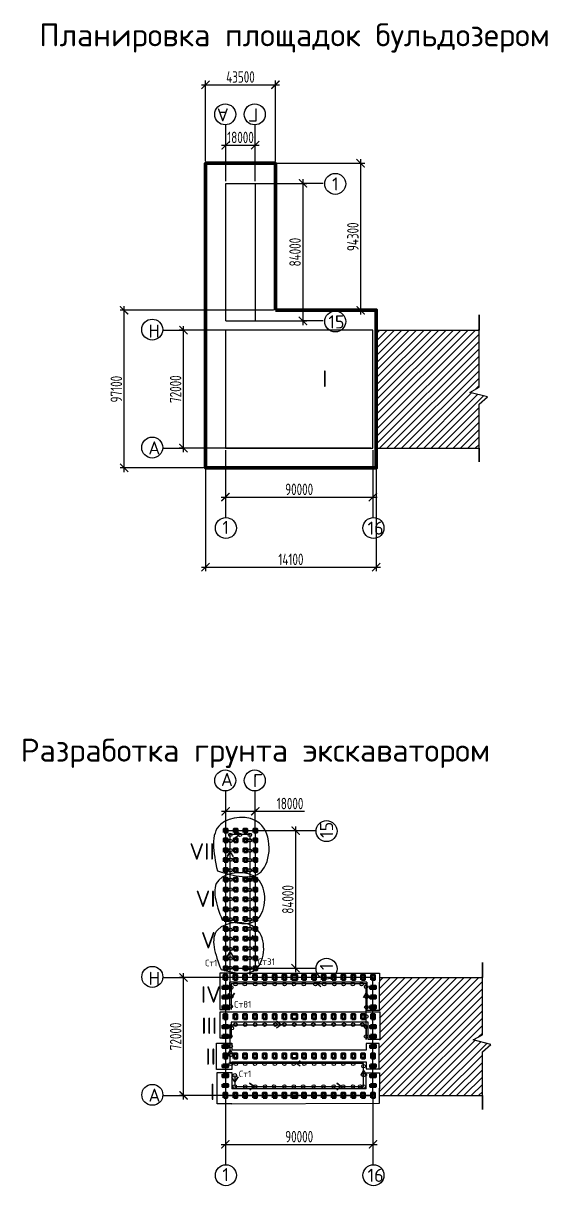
# Paper-space layout 'захватки' of a CAD drawing. Header units: millimetres. Extents: x 42 to 1165, y 6 to 801.
# Drawn here: x 281.7 to 441.6, y 329 to 683.9 of the extents above; entities that cross this region are included whole.
import ezdxf

# ---------------------------------------------------------------- set-up
doc = ezdxf.new("R2010")
doc.units = ezdxf.units.MM
doc.header["$LTSCALE"] = 0.5
doc.layers.add('размеры', color=7, linetype='Continuous')
doc.layers.add('тонкие', color=7, linetype='Continuous')
doc.layers.add('ТОЛСТЫЕ', color=1, linetype='Continuous', lineweight=50)
doc.layers.add('ТОНКИЕе', color=7, linetype='Continuous', lineweight=25)
doc.styles.add('Наклонный', font='isocpeur.ttf', dxfattribs={"width": 0.7, "height": 3.5})
doc.styles.add('Наклонный 5', font='isocpeur.ttf', dxfattribs={"height": 7})
doc.dimstyles.new('СТРОИТЕЛЬНЫЙ', dxfattribs={"dimtxt": 3.5, "dimasz": 2.5, "dimexe": 1.25, "dimexo": 0.625, "dimtad": 1, "dimdec": 0, "dimlfac": 500, "dimdsep": 46, "dimtxsty": 'Наклонный', "dimblk1": 'ARCHTICK', "dimblk2": 'ARCHTICK', "dimsah": 1, "dimcen": 0, "dimdle": 1.25, "dimadec": 0, "dimazin": 0, "dimtfac": 0.75, "dimtdec": 0, "dimtmove": 0, "dimatfit": 3, "dimldrblk": 'ARCHTICK', "dimfxl": 1, "dimtolj": 1, "dimtzin": 0, "dimarcsym": 0})

# ---------------------------------------------------------------- blocks, each defined once
blk = doc.blocks.new('_ArchTick')
at = {"color": 0, "linetype": 'ByBlock', "const_width": 0.15}
blk.add_lwpolyline([(-0.5, -0.5), (0.5, 0.5)], dxfattribs=at)
blk = doc.blocks.new('*D763')
at = {"layer": 'Defpoints', "color": 0}
for p in [(343.29, 554.19), (388.29, 554.19), (388.29, 539.22)]:
    blk.add_point(p, dxfattribs=at)
at = {"layer": 'размеры', "color": 0, "lineweight": -2}
for p, q in [((343.29, 553.57), (343.29, 537.97)), ((388.29, 553.57), (388.29, 537.97)), ((342.04, 539.22), (389.54, 539.22))]:
    blk.add_line(p, q, dxfattribs=at)
at = {"layer": 'размеры', "color": 0, "lineweight": -2, "xscale": 2.5, "yscale": 2.5, "zscale": 2.5, "rotation": 180}
blk.add_blockref('_ArchTick', (343.29, 539.22), dxfattribs=at)
at = {"layer": 'размеры', "color": 0, "lineweight": -2, "xscale": 2.5, "yscale": 2.5, "zscale": 2.5}
blk.add_blockref('_ArchTick', (388.29, 539.22), dxfattribs=at)
at = {"layer": 'размеры', "color": 0, "insert": (365.79, 541.6), "char_height": 3.5, "attachment_point": 5, "style": 'Наклонный'}
blk.add_mtext('\\A1;90000', dxfattribs=at)
blk = doc.blocks.new('*D764')
at = {"layer": 'Defpoints', "color": 0}
for p in [(330.48, 590.19), (388.29, 590.19), (388.29, 554.19)]:
    blk.add_point(p, dxfattribs=at)
at = {"layer": 'размеры', "color": 0, "lineweight": -2}
for p, q in [((387.67, 590.19), (329.23, 590.19)), ((330.48, 552.94), (330.48, 591.44)), ((387.67, 554.19), (329.23, 554.19))]:
    blk.add_line(p, q, dxfattribs=at)
at = {"layer": 'размеры', "color": 0, "lineweight": -2, "xscale": 2.5, "yscale": 2.5, "zscale": 2.5}
for p, rotation in [((330.48, 590.19), 90), ((330.48, 554.19), 270)]:
    blk.add_blockref('_ArchTick', p, dxfattribs=dict(at, rotation=rotation))
at = {"layer": 'размеры', "color": 0, "insert": (328.1, 572.19), "char_height": 3.5, "attachment_point": 5, "rotation": 90, "style": 'Наклонный'}
blk.add_mtext('\\A1;72000', dxfattribs=at)
blk = doc.blocks.new('*D765')
at = {"layer": 'Defpoints', "color": 0}
for p in [(337.24, 548.14), (389.29, 548.14), (389.29, 517.86)]:
    blk.add_point(p, dxfattribs=at)
at = {"layer": 'размеры', "color": 0, "lineweight": -2}
for p, q in [((337.24, 547.52), (337.24, 516.61)), ((389.29, 547.52), (389.29, 516.61)), ((335.99, 517.86), (390.54, 517.86))]:
    blk.add_line(p, q, dxfattribs=at)
at = {"layer": 'размеры', "color": 0, "lineweight": -2, "xscale": 2.5, "yscale": 2.5, "zscale": 2.5, "rotation": 180}
blk.add_blockref('_ArchTick', (337.24, 517.86), dxfattribs=at)
at = {"layer": 'размеры', "color": 0, "lineweight": -2, "xscale": 2.5, "yscale": 2.5, "zscale": 2.5}
blk.add_blockref('_ArchTick', (389.29, 517.86), dxfattribs=at)
at = {"layer": 'размеры', "color": 0, "insert": (363.27, 520.23), "char_height": 3.5, "attachment_point": 5, "style": 'Наклонный'}
blk.add_mtext('\\A1;14100', dxfattribs=at)
blk = doc.blocks.new('*D766')
at = {"layer": 'Defpoints', "color": 0}
for p in [(312.41, 596.24), (358.54, 596.24), (337.24, 548.14)]:
    blk.add_point(p, dxfattribs=at)
at = {"layer": 'размеры', "color": 0, "lineweight": -2}
for p, q in [((357.92, 596.24), (311.16, 596.24)), ((312.41, 546.89), (312.41, 597.49)), ((336.62, 548.14), (311.16, 548.14))]:
    blk.add_line(p, q, dxfattribs=at)
at = {"layer": 'размеры', "color": 0, "lineweight": -2, "xscale": 2.5, "yscale": 2.5, "zscale": 2.5}
for p, rotation in [((312.41, 596.24), 90), ((312.41, 548.14), 270)]:
    blk.add_blockref('_ArchTick', p, dxfattribs=dict(at, rotation=rotation))
at = {"layer": 'размеры', "color": 0, "insert": (310.04, 572.19), "char_height": 3.5, "attachment_point": 5, "rotation": 90, "style": 'Наклонный'}
blk.add_mtext('\\A1;97100', dxfattribs=at)
blk = doc.blocks.new('*D767')
at = {"layer": 'Defpoints', "color": 0}
for p in [(343.39, 635), (343.39, 593), (366.92, 593)]:
    blk.add_point(p, dxfattribs=at)
at = {"layer": 'размеры', "color": 0, "lineweight": -2}
for p, q in [((366.92, 636.25), (366.92, 591.75)), ((344.02, 635), (368.17, 635)), ((344.02, 593), (368.17, 593))]:
    blk.add_line(p, q, dxfattribs=at)
at = {"layer": 'размеры', "color": 0, "lineweight": -2, "xscale": 2.5, "yscale": 2.5, "zscale": 2.5}
for p, rotation in [((366.92, 635), 90), ((366.92, 593), 270)]:
    blk.add_blockref('_ArchTick', p, dxfattribs=dict(at, rotation=rotation))
at = {"layer": 'размеры', "color": 0, "insert": (364.54, 614), "char_height": 3.5, "attachment_point": 5, "rotation": 90, "style": 'Наклонный'}
blk.add_mtext('\\A1;84000', dxfattribs=at)
blk = doc.blocks.new('*D768')
at = {"layer": 'Defpoints', "color": 0}
for p in [(352.39, 646.64), (343.39, 635), (352.39, 635)]:
    blk.add_point(p, dxfattribs=at)
at = {"layer": 'размеры', "color": 0, "lineweight": -2}
for p, q in [((342.14, 646.64), (353.64, 646.64)), ((343.39, 635.62), (343.39, 647.89)), ((352.39, 635.62), (352.39, 647.89))]:
    blk.add_line(p, q, dxfattribs=at)
at = {"layer": 'размеры', "color": 0, "lineweight": -2, "xscale": 2.5, "yscale": 2.5, "zscale": 2.5, "rotation": 180}
blk.add_blockref('_ArchTick', (343.39, 646.64), dxfattribs=at)
at = {"layer": 'размеры', "color": 0, "lineweight": -2, "xscale": 2.5, "yscale": 2.5, "zscale": 2.5}
blk.add_blockref('_ArchTick', (352.39, 646.64), dxfattribs=at)
at = {"layer": 'размеры', "color": 0, "insert": (347.89, 649.01), "char_height": 3.5, "attachment_point": 5, "style": 'Наклонный'}
blk.add_mtext('\\A1;18000', dxfattribs=at)
blk = doc.blocks.new('*D745')
at = {"layer": 'Defpoints', "color": 0}
for p in [(337.24, 641.15), (358.54, 596.24), (384.53, 596.24)]:
    blk.add_point(p, dxfattribs=at)
at = {"layer": 'размеры', "color": 0, "lineweight": -2}
for p, q in [((384.53, 642.4), (384.53, 594.99)), ((337.87, 641.15), (385.78, 641.15)), ((359.17, 596.24), (385.78, 596.24))]:
    blk.add_line(p, q, dxfattribs=at)
at = {"layer": 'размеры', "color": 0, "lineweight": -2, "xscale": 2.5, "yscale": 2.5, "zscale": 2.5}
for p, rotation in [((384.53, 641.15), 90), ((384.53, 596.24), 270)]:
    blk.add_blockref('_ArchTick', p, dxfattribs=dict(at, rotation=rotation))
at = {"layer": 'размеры', "color": 0, "insert": (382.16, 618.7), "char_height": 3.5, "attachment_point": 5, "rotation": 90, "style": 'Наклонный'}
blk.add_mtext('\\A1;94300', dxfattribs=at)
blk = doc.blocks.new('*D746')
at = {"layer": 'Defpoints', "color": 0}
for p in [(358.54, 665.09), (337.24, 641.15), (358.54, 641.15)]:
    blk.add_point(p, dxfattribs=at)
at = {"layer": 'размеры', "color": 0, "lineweight": -2}
for p, q in [((335.99, 665.09), (359.79, 665.09)), ((337.24, 641.77), (337.24, 666.34)), ((358.54, 641.77), (358.54, 666.34))]:
    blk.add_line(p, q, dxfattribs=at)
at = {"layer": 'размеры', "color": 0, "lineweight": -2, "xscale": 2.5, "yscale": 2.5, "zscale": 2.5, "rotation": 180}
blk.add_blockref('_ArchTick', (337.24, 665.09), dxfattribs=at)
at = {"layer": 'размеры', "color": 0, "lineweight": -2, "xscale": 2.5, "yscale": 2.5, "zscale": 2.5}
blk.add_blockref('_ArchTick', (358.54, 665.09), dxfattribs=at)
at = {"layer": 'размеры', "color": 0, "insert": (347.89, 667.47), "char_height": 3.5, "attachment_point": 5, "style": 'Наклонный'}
blk.add_mtext('\\A1;43500', dxfattribs=at)
blk = doc.blocks.new('*D747')
at = {"layer": 'Defpoints', "color": 0}
for p in [(343.29, 356.63), (388.29, 356.63), (388.29, 341.66)]:
    blk.add_point(p, dxfattribs=at)
at = {"layer": 'размеры', "color": 0, "lineweight": -2}
for p, q in [((343.29, 356.01), (343.29, 340.41)), ((388.29, 356.01), (388.29, 340.41)), ((342.04, 341.66), (389.54, 341.66))]:
    blk.add_line(p, q, dxfattribs=at)
at = {"layer": 'размеры', "color": 0, "lineweight": -2, "xscale": 2.5, "yscale": 2.5, "zscale": 2.5, "rotation": 180}
blk.add_blockref('_ArchTick', (343.29, 341.66), dxfattribs=at)
at = {"layer": 'размеры', "color": 0, "lineweight": -2, "xscale": 2.5, "yscale": 2.5, "zscale": 2.5}
blk.add_blockref('_ArchTick', (388.29, 341.66), dxfattribs=at)
at = {"layer": 'размеры', "color": 0, "insert": (365.79, 344.03), "char_height": 3.5, "attachment_point": 5, "style": 'Наклонный'}
blk.add_mtext('\\A1;90000', dxfattribs=at)
blk = doc.blocks.new('*D748')
at = {"layer": 'Defpoints', "color": 0}
for p in [(352.39, 437.44), (352.39, 395.44), (364.7, 395.44)]:
    blk.add_point(p, dxfattribs=at)
at = {"layer": 'размеры', "color": 0, "lineweight": -2}
for p, q in [((353.02, 437.44), (365.95, 437.44)), ((364.7, 438.69), (364.7, 394.19)), ((353.02, 395.44), (365.95, 395.44))]:
    blk.add_line(p, q, dxfattribs=at)
at = {"layer": 'размеры', "color": 0, "lineweight": -2, "xscale": 2.5, "yscale": 2.5, "zscale": 2.5}
for p, rotation in [((364.7, 437.44), 90), ((364.7, 395.44), 270)]:
    blk.add_blockref('_ArchTick', p, dxfattribs=dict(at, rotation=rotation))
at = {"layer": 'размеры', "color": 0, "insert": (362.33, 416.44), "char_height": 3.5, "attachment_point": 5, "rotation": 90, "style": 'Наклонный'}
blk.add_mtext('\\A1;84000', dxfattribs=at)
blk = doc.blocks.new('*D773')
at = {"layer": 'Defpoints', "color": 0}
for p in [(352.39, 443.33), (343.39, 437.44), (352.39, 437.44)]:
    blk.add_point(p, dxfattribs=at)
at = {"layer": 'размеры', "color": 0, "lineweight": -2}
for p, q in [((343.39, 438.06), (343.39, 444.58)), ((352.39, 438.06), (352.39, 444.58)), ((342.14, 443.33), (352.39, 443.33)), ((352.39, 443.33), (367.44, 443.33))]:
    blk.add_line(p, q, dxfattribs=at)
at = {"layer": 'размеры', "color": 0, "lineweight": -2, "xscale": 2.5, "yscale": 2.5, "zscale": 2.5, "rotation": 180}
blk.add_blockref('_ArchTick', (343.39, 443.33), dxfattribs=at)
at = {"layer": 'размеры', "color": 0, "lineweight": -2, "xscale": 2.5, "yscale": 2.5, "zscale": 2.5}
blk.add_blockref('_ArchTick', (352.39, 443.33), dxfattribs=at)
at = {"layer": 'размеры', "color": 0, "insert": (363.02, 445.7), "char_height": 3.5, "attachment_point": 5, "style": 'Наклонный'}
blk.add_mtext('\\A1;18000', dxfattribs=at)
blk = doc.blocks.new('*D775')
at = {"layer": 'Defpoints', "color": 0}
for p in [(330.52, 392.63), (388.33, 392.63), (388.33, 356.63)]:
    blk.add_point(p, dxfattribs=at)
at = {"layer": 'размеры', "color": 0, "lineweight": -2}
for p, q in [((330.52, 355.38), (330.52, 393.88)), ((387.71, 392.63), (329.27, 392.63)), ((387.71, 356.63), (329.27, 356.63))]:
    blk.add_line(p, q, dxfattribs=at)
at = {"layer": 'размеры', "color": 0, "lineweight": -2, "xscale": 2.5, "yscale": 2.5, "zscale": 2.5}
for p, rotation in [((330.52, 392.63), 90), ((330.52, 356.63), 270)]:
    blk.add_blockref('_ArchTick', p, dxfattribs=dict(at, rotation=rotation))
at = {"layer": 'размеры', "color": 0, "insert": (328.14, 374.63), "char_height": 3.5, "attachment_point": 5, "rotation": 90, "style": 'Наклонный'}
blk.add_mtext('\\A1;72000', dxfattribs=at)

psp = doc.layouts.new('захватки')

# ---------------------------------------------------------------- hatches: boundary and pattern name
at = {"layer": 'тонкие', "transparency": 33554687}
h = psp.add_hatch(dxfattribs=at)
h.set_pattern_fill('ANSI31', scale=0.5)
h.paths.add_polyline_path([(420.6329, 590.1949), (420.3951, 590.1949), (389.2901, 590.1949), (389.2901, 554.1949), (420.6329, 554.1949), (420.6329, 567.5533), (423.1898, 569.807), (417.7837, 571.2033), (420.6329, 572.7526)])
h = psp.add_hatch(dxfattribs=at)
h.set_pattern_fill('ANSI31', scale=0.5)
h.set_pattern_definition([(45, (1.0177, -197.6387), (-1.122532, 1.122532), [])])
h.paths.add_polyline_path([(421.6506, 392.5562), (421.4128, 392.5562), (390.3078, 392.5562), (390.3078, 356.5562), (421.6506, 356.5562), (421.6506, 369.9145), (424.2075, 372.1683), (418.8014, 373.5645), (421.6506, 375.1138)])

# ---------------------------------------------------------------- linework, layer by layer
at = {"layer": 'ТОЛСТЫЕ', "color": 0, "lineweight": 90}
for points in [[(358.5401, 596.2449), (358.5401, 596.2449), (358.5401, 596.2449), (358.5401, 596.2449), (358.5401, 636.1478), (358.5401, 641.1478), (342.2401, 641.1478), (337.2401, 641.1478), (337.2401, 586.8478), (337.2401, 586.8478)], [(337.2401, 553.1449), (337.2401, 548.1449), (388.2901, 548.1449), (389.2901, 548.1449), (389.2901, 596.3339), (358.5401, 596.2449)], [(337.2401, 553.1449), (337.2401, 553.1449), (337.2401, 591.2449), (337.2401, 596.2449)]]:
    psp.add_lwpolyline(points, dxfattribs=at)
at = {"layer": 'ТОЛСТЫЕ', "color": 0}
for points in [[(342.9401, 436.8859), (342.9401, 437.9859), (343.8401, 437.9859), (343.8401, 436.8859), (342.9401, 436.8859)], [(345.9401, 436.8859), (345.9401, 437.9859), (346.8401, 437.9859), (346.8401, 436.8859), (345.9401, 436.8859)], [(348.9401, 436.8859), (348.9401, 437.9859), (349.8401, 437.9859), (349.8401, 436.8859), (348.9401, 436.8859)], [(351.9401, 436.8859), (351.9401, 437.9859), (352.8401, 437.9859), (352.8401, 436.8859), (351.9401, 436.8859)], [(342.9401, 433.8859), (342.9401, 434.9859), (343.8401, 434.9859), (343.8401, 433.8859), (342.9401, 433.8859)], [(345.9401, 433.8859), (345.9401, 434.9859), (346.8401, 434.9859), (346.8401, 433.8859), (345.9401, 433.8859)], [(348.9401, 433.8859), (348.9401, 434.9859), (349.8401, 434.9859), (349.8401, 433.8859), (348.9401, 433.8859)], [(351.9401, 433.8859), (351.9401, 434.9859), (352.8401, 434.9859), (352.8401, 433.8859), (351.9401, 433.8859)], [(342.9401, 430.8859), (342.9401, 431.9859), (343.8401, 431.9859), (343.8401, 430.8859), (342.9401, 430.8859)], [(345.9401, 430.8859), (345.9401, 431.9859), (346.8401, 431.9859), (346.8401, 430.8859), (345.9401, 430.8859)], [(348.9401, 430.8859), (348.9401, 431.9859), (349.8401, 431.9859), (349.8401, 430.8859), (348.9401, 430.8859)], [(351.9401, 430.8859), (351.9401, 431.9859), (352.8401, 431.9859), (352.8401, 430.8859), (351.9401, 430.8859)], [(342.9401, 427.8859), (342.9401, 428.9859), (343.8401, 428.9859), (343.8401, 427.8859), (342.9401, 427.8859)], [(342.9401, 424.8859), (342.9401, 425.9859), (343.8401, 425.9859), (343.8401, 424.8859), (342.9401, 424.8859)], [(345.9401, 427.8859), (345.9401, 428.9859), (346.8401, 428.9859), (346.8401, 427.8859), (345.9401, 427.8859)], [(345.9401, 424.8859), (345.9401, 425.9859), (346.8401, 425.9859), (346.8401, 424.8859), (345.9401, 424.8859)], [(348.9401, 427.8859), (348.9401, 428.9859), (349.8401, 428.9859), (349.8401, 427.8859), (348.9401, 427.8859)], [(348.9401, 424.8859), (348.9401, 425.9859), (349.8401, 425.9859), (349.8401, 424.8859), (348.9401, 424.8859)], [(351.9401, 427.8859), (351.9401, 428.9859), (352.8401, 428.9859), (352.8401, 427.8859), (351.9401, 427.8859)], [(351.9401, 424.8859), (351.9401, 425.9859), (352.8401, 425.9859), (352.8401, 424.8859), (351.9401, 424.8859)], [(342.9401, 421.8859), (342.9401, 422.9859), (343.8401, 422.9859), (343.8401, 421.8859), (342.9401, 421.8859)], [(345.9401, 421.8859), (345.9401, 422.9859), (346.8401, 422.9859), (346.8401, 421.8859), (345.9401, 421.8859)], [(348.9401, 421.8859), (348.9401, 422.9859), (349.8401, 422.9859), (349.8401, 421.8859), (348.9401, 421.8859)], [(351.9401, 421.8859), (351.9401, 422.9859), (352.8401, 422.9859), (352.8401, 421.8859), (351.9401, 421.8859)], [(342.9401, 418.8859), (342.9401, 419.9859), (343.8401, 419.9859), (343.8401, 418.8859), (342.9401, 418.8859)], [(345.9401, 418.8859), (345.9401, 419.9859), (346.8401, 419.9859), (346.8401, 418.8859), (345.9401, 418.8859)], [(348.9401, 418.8859), (348.9401, 419.9859), (349.8401, 419.9859), (349.8401, 418.8859), (348.9401, 418.8859)], [(351.9401, 418.8859), (351.9401, 419.9859), (352.8401, 419.9859), (352.8401, 418.8859), (351.9401, 418.8859)], [(342.9401, 415.8859), (342.9401, 416.9859), (343.8401, 416.9859), (343.8401, 415.8859), (342.9401, 415.8859)], [(345.9401, 415.8859), (345.9401, 416.9859), (346.8401, 416.9859), (346.8401, 415.8859), (345.9401, 415.8859)], [(348.9401, 415.8859), (348.9401, 416.9859), (349.8401, 416.9859), (349.8401, 415.8859), (348.9401, 415.8859)], [(351.9401, 415.8859), (351.9401, 416.9859), (352.8401, 416.9859), (352.8401, 415.8859), (351.9401, 415.8859)], [(342.9401, 412.8859), (342.9401, 413.9859), (343.8401, 413.9859), (343.8401, 412.8859), (342.9401, 412.8859)], [(345.9401, 412.8859), (345.9401, 413.9859), (346.8401, 413.9859), (346.8401, 412.8859), (345.9401, 412.8859)], [(348.9401, 412.8859), (348.9401, 413.9859), (349.8401, 413.9859), (349.8401, 412.8859), (348.9401, 412.8859)], [(351.9401, 412.8859), (351.9401, 413.9859), (352.8401, 413.9859), (352.8401, 412.8859), (351.9401, 412.8859)], [(342.9401, 409.8859), (342.9401, 410.9859), (343.8401, 410.9859), (343.8401, 409.8859), (342.9401, 409.8859)], [(345.9401, 409.8859), (345.9401, 410.9859), (346.8401, 410.9859), (346.8401, 409.8859), (345.9401, 409.8859)], [(348.9401, 409.8859), (348.9401, 410.9859), (349.8401, 410.9859), (349.8401, 409.8859), (348.9401, 409.8859)], [(351.9401, 409.8859), (351.9401, 410.9859), (352.8401, 410.9859), (352.8401, 409.8859), (351.9401, 409.8859)], [(342.9401, 406.8859), (342.9401, 407.9859), (343.8401, 407.9859), (343.8401, 406.8859), (342.9401, 406.8859)], [(342.9401, 403.8859), (342.9401, 404.9859), (343.8401, 404.9859), (343.8401, 403.8859), (342.9401, 403.8859)], [(345.9401, 406.8859), (345.9401, 407.9859), (346.8401, 407.9859), (346.8401, 406.8859), (345.9401, 406.8859)], [(345.9401, 403.8859), (345.9401, 404.9859), (346.8401, 404.9859), (346.8401, 403.8859), (345.9401, 403.8859)], [(348.9401, 406.8859), (348.9401, 407.9859), (349.8401, 407.9859), (349.8401, 406.8859), (348.9401, 406.8859)], [(348.9401, 403.8859), (348.9401, 404.9859), (349.8401, 404.9859), (349.8401, 403.8859), (348.9401, 403.8859)], [(351.9401, 406.8859), (351.9401, 407.9859), (352.8401, 407.9859), (352.8401, 406.8859), (351.9401, 406.8859)], [(351.9401, 403.8859), (351.9401, 404.9859), (352.8401, 404.9859), (352.8401, 403.8859), (351.9401, 403.8859)], [(342.9401, 400.8859), (342.9401, 401.9859), (343.8401, 401.9859), (343.8401, 400.8859), (342.9401, 400.8859)], [(345.9401, 400.8859), (345.9401, 401.9859), (346.8401, 401.9859), (346.8401, 400.8859), (345.9401, 400.8859)], [(348.9401, 400.8859), (348.9401, 401.9859), (349.8401, 401.9859), (349.8401, 400.8859), (348.9401, 400.8859)], [(351.9401, 400.8859), (351.9401, 401.9859), (352.8401, 401.9859), (352.8401, 400.8859), (351.9401, 400.8859)], [(342.9401, 397.8859), (342.9401, 398.9859), (343.8401, 398.9859), (343.8401, 397.8859), (342.9401, 397.8859)], [(342.9401, 397.8859), (342.9401, 398.9859), (343.8401, 398.9859), (343.8401, 397.8859), (342.9401, 397.8859)], [(345.9401, 397.8859), (345.9401, 398.9859), (346.8401, 398.9859), (346.8401, 397.8859), (345.9401, 397.8859)], [(345.9401, 397.8859), (345.9401, 398.9859), (346.8401, 398.9859), (346.8401, 397.8859), (345.9401, 397.8859)], [(348.9401, 397.8859), (348.9401, 398.9859), (349.8401, 398.9859), (349.8401, 397.8859), (348.9401, 397.8859)], [(348.9401, 397.8859), (348.9401, 398.9859), (349.8401, 398.9859), (349.8401, 397.8859), (348.9401, 397.8859)], [(351.9401, 397.8859), (351.9401, 398.9859), (352.8401, 398.9859), (352.8401, 397.8859), (351.9401, 397.8859)], [(351.9401, 397.8859), (351.9401, 398.9859), (352.8401, 398.9859), (352.8401, 397.8859), (351.9401, 397.8859)], [(342.9401, 394.8859), (342.9401, 395.9859), (343.8401, 395.9859), (343.8401, 394.8859), (342.9401, 394.8859)], [(345.9401, 394.8859), (345.9401, 395.9859), (346.8401, 395.9859), (346.8401, 394.8859), (345.9401, 394.8859)], [(348.9401, 394.8859), (348.9401, 395.9859), (349.8401, 395.9859), (349.8401, 394.8859), (348.9401, 394.8859)], [(351.9401, 394.8859), (351.9401, 395.9859), (352.8401, 395.9859), (352.8401, 394.8859), (351.9401, 394.8859)], [(342.8401, 391.883), (342.8401, 393.383), (343.7401, 393.383), (343.7401, 391.883), (342.8401, 391.883)], [(345.8401, 391.883), (345.8401, 393.383), (346.7401, 393.383), (346.7401, 391.883), (345.8401, 391.883)], [(348.8401, 391.883), (348.8401, 393.383), (349.7401, 393.383), (349.7401, 391.883), (348.8401, 391.883)], [(351.8401, 391.883), (351.8401, 393.383), (352.7401, 393.383), (352.7401, 391.883), (351.8401, 391.883)], [(354.8401, 391.883), (354.8401, 393.383), (355.7401, 393.383), (355.7401, 391.883), (354.8401, 391.883)], [(357.8401, 391.883), (357.8401, 393.383), (358.7401, 393.383), (358.7401, 391.883), (357.8401, 391.883)], [(360.8401, 391.883), (360.8401, 393.383), (361.7401, 393.383), (361.7401, 391.883), (360.8401, 391.883)], [(363.5401, 391.883), (363.5401, 393.383), (365.0401, 393.383), (365.0401, 391.883), (363.5401, 391.883)], [(366.8401, 391.883), (366.8401, 393.383), (367.7401, 393.383), (367.7401, 391.883), (366.8401, 391.883)], [(369.8401, 391.883), (369.8401, 393.383), (370.7401, 393.383), (370.7401, 391.883), (369.8401, 391.883)], [(372.8401, 391.883), (372.8401, 393.383), (373.7401, 393.383), (373.7401, 391.883), (372.8401, 391.883)], [(375.8401, 391.883), (375.8401, 393.383), (376.7401, 393.383), (376.7401, 391.883), (375.8401, 391.883)], [(378.8401, 391.883), (378.8401, 393.383), (379.7401, 393.383), (379.7401, 391.883), (378.8401, 391.883)], [(381.8401, 391.883), (381.8401, 393.383), (382.7401, 393.383), (382.7401, 391.883), (381.8401, 391.883)], [(384.8401, 391.883), (384.8401, 393.383), (385.7401, 393.383), (385.7401, 391.883), (384.8401, 391.883)], [(387.8401, 391.883), (387.8401, 393.383), (388.7401, 393.383), (388.7401, 391.883), (387.8401, 391.883)], [(342.5401, 390.083), (344.0401, 390.083), (344.0401, 389.183), (342.5401, 389.183), (342.5401, 390.083)], [(342.5401, 387.083), (344.0401, 387.083), (344.0401, 386.183), (342.5401, 386.183), (342.5401, 387.083)], [(387.5401, 390.083), (389.0401, 390.083), (389.0401, 389.183), (387.5401, 389.183), (387.5401, 390.083)], [(387.5401, 387.083), (389.0401, 387.083), (389.0401, 386.183), (387.5401, 386.183), (387.5401, 387.083)], [(342.5401, 384.083), (344.0401, 384.083), (344.0401, 383.183), (342.5401, 383.183), (342.5401, 384.083)], [(387.5401, 384.083), (389.0401, 384.083), (389.0401, 383.183), (387.5401, 383.183), (387.5401, 384.083)], [(342.8401, 379.883), (342.8401, 381.383), (343.7401, 381.383), (343.7401, 379.883), (342.8401, 379.883)], [(345.8401, 379.883), (345.8401, 381.383), (346.7401, 381.383), (346.7401, 379.883), (345.8401, 379.883)], [(348.8401, 379.883), (348.8401, 381.383), (349.7401, 381.383), (349.7401, 379.883), (348.8401, 379.883)], [(351.8401, 379.883), (351.8401, 381.383), (352.7401, 381.383), (352.7401, 379.883), (351.8401, 379.883)], [(354.8401, 379.883), (354.8401, 381.383), (355.7401, 381.383), (355.7401, 379.883), (354.8401, 379.883)], [(357.8401, 379.883), (357.8401, 381.383), (358.7401, 381.383), (358.7401, 379.883), (357.8401, 379.883)], [(360.8401, 379.883), (360.8401, 381.383), (361.7401, 381.383), (361.7401, 379.883), (360.8401, 379.883)], [(363.5401, 379.883), (363.5401, 381.383), (365.0401, 381.383), (365.0401, 379.883), (363.5401, 379.883)], [(366.8401, 379.883), (366.8401, 381.383), (367.7401, 381.383), (367.7401, 379.883), (366.8401, 379.883)], [(369.8401, 379.883), (369.8401, 381.383), (370.7401, 381.383), (370.7401, 379.883), (369.8401, 379.883)], [(372.8401, 379.883), (372.8401, 381.383), (373.7401, 381.383), (373.7401, 379.883), (372.8401, 379.883)], [(375.8401, 379.883), (375.8401, 381.383), (376.7401, 381.383), (376.7401, 379.883), (375.8401, 379.883)], [(378.8401, 379.883), (378.8401, 381.383), (379.7401, 381.383), (379.7401, 379.883), (378.8401, 379.883)], [(381.8401, 379.883), (381.8401, 381.383), (382.7401, 381.383), (382.7401, 379.883), (381.8401, 379.883)], [(384.8401, 379.883), (384.8401, 381.383), (385.7401, 381.383), (385.7401, 379.883), (384.8401, 379.883)], [(387.8401, 379.883), (387.8401, 381.383), (388.7401, 381.383), (388.7401, 379.883), (387.8401, 379.883)], [(342.5401, 378.083), (344.0401, 378.083), (344.0401, 377.183), (342.5401, 377.183), (342.5401, 378.083)], [(387.5401, 378.083), (389.0401, 378.083), (389.0401, 377.183), (387.5401, 377.183), (387.5401, 378.083)], [(342.5401, 375.083), (344.0401, 375.083), (344.0401, 374.183), (342.5401, 374.183), (342.5401, 375.083)], [(387.5401, 375.083), (389.0401, 375.083), (389.0401, 374.183), (387.5401, 374.183), (387.5401, 375.083)], [(342.5401, 372.083), (344.0401, 372.083), (344.0401, 371.183), (342.5401, 371.183), (342.5401, 372.083)], [(342.8401, 367.883), (342.8401, 369.383), (343.7401, 369.383), (343.7401, 367.883), (342.8401, 367.883)], [(345.8401, 367.883), (345.8401, 369.383), (346.7401, 369.383), (346.7401, 367.883), (345.8401, 367.883)], [(348.8401, 367.883), (348.8401, 369.383), (349.7401, 369.383), (349.7401, 367.883), (348.8401, 367.883)], [(351.8401, 367.883), (351.8401, 369.383), (352.7401, 369.383), (352.7401, 367.883), (351.8401, 367.883)], [(354.8401, 367.883), (354.8401, 369.383), (355.7401, 369.383), (355.7401, 367.883), (354.8401, 367.883)], [(357.8401, 367.883), (357.8401, 369.383), (358.7401, 369.383), (358.7401, 367.883), (357.8401, 367.883)], [(360.8401, 367.883), (360.8401, 369.383), (361.7401, 369.383), (361.7401, 367.883), (360.8401, 367.883)], [(363.5401, 367.883), (363.5401, 369.383), (365.0401, 369.383), (365.0401, 367.883), (363.5401, 367.883)], [(366.8401, 367.883), (366.8401, 369.383), (367.7401, 369.383), (367.7401, 367.883), (366.8401, 367.883)], [(369.8401, 367.883), (369.8401, 369.383), (370.7401, 369.383), (370.7401, 367.883), (369.8401, 367.883)], [(372.8401, 367.883), (372.8401, 369.383), (373.7401, 369.383), (373.7401, 367.883), (372.8401, 367.883)], [(375.8401, 367.883), (375.8401, 369.383), (376.7401, 369.383), (376.7401, 367.883), (375.8401, 367.883)], [(378.8401, 367.883), (378.8401, 369.383), (379.7401, 369.383), (379.7401, 367.883), (378.8401, 367.883)], [(381.8401, 367.883), (381.8401, 369.383), (382.7401, 369.383), (382.7401, 367.883), (381.8401, 367.883)], [(384.8401, 367.883), (384.8401, 369.383), (385.7401, 369.383), (385.7401, 367.883), (384.8401, 367.883)], [(387.5401, 372.083), (389.0401, 372.083), (389.0401, 371.183), (387.5401, 371.183), (387.5401, 372.083)], [(387.8401, 367.883), (387.8401, 369.383), (388.7401, 369.383), (388.7401, 367.883), (387.8401, 367.883)], [(342.5401, 366.083), (344.0401, 366.083), (344.0401, 365.183), (342.5401, 365.183), (342.5401, 366.083)], [(387.5401, 366.083), (389.0401, 366.083), (389.0401, 365.183), (387.5401, 365.183), (387.5401, 366.083)], [(342.5401, 363.083), (344.0401, 363.083), (344.0401, 362.183), (342.5401, 362.183), (342.5401, 363.083)], [(387.5401, 363.083), (389.0401, 363.083), (389.0401, 362.183), (387.5401, 362.183), (387.5401, 363.083)], [(342.5401, 360.083), (344.0401, 360.083), (344.0401, 359.183), (342.5401, 359.183), (342.5401, 360.083)], [(387.5401, 360.083), (389.0401, 360.083), (389.0401, 359.183), (387.5401, 359.183), (387.5401, 360.083)], [(342.8401, 355.883), (342.8401, 357.383), (343.7401, 357.383), (343.7401, 355.883), (342.8401, 355.883)], [(345.8401, 355.883), (345.8401, 357.383), (346.7401, 357.383), (346.7401, 355.883), (345.8401, 355.883)], [(348.8401, 355.883), (348.8401, 357.383), (349.7401, 357.383), (349.7401, 355.883), (348.8401, 355.883)], [(351.8401, 355.883), (351.8401, 357.383), (352.7401, 357.383), (352.7401, 355.883), (351.8401, 355.883)], [(354.8401, 355.883), (354.8401, 357.383), (355.7401, 357.383), (355.7401, 355.883), (354.8401, 355.883)], [(357.8401, 355.883), (357.8401, 357.383), (358.7401, 357.383), (358.7401, 355.883), (357.8401, 355.883)], [(360.8401, 355.883), (360.8401, 357.383), (361.7401, 357.383), (361.7401, 355.883), (360.8401, 355.883)], [(363.5401, 355.883), (363.5401, 357.383), (365.0401, 357.383), (365.0401, 355.883), (363.5401, 355.883)], [(366.8401, 355.883), (366.8401, 357.383), (367.7401, 357.383), (367.7401, 355.883), (366.8401, 355.883)], [(369.8401, 355.883), (369.8401, 357.383), (370.7401, 357.383), (370.7401, 355.883), (369.8401, 355.883)], [(372.8401, 355.883), (372.8401, 357.383), (373.7401, 357.383), (373.7401, 355.883), (372.8401, 355.883)], [(375.8401, 355.883), (375.8401, 357.383), (376.7401, 357.383), (376.7401, 355.883), (375.8401, 355.883)], [(378.8401, 355.883), (378.8401, 357.383), (379.7401, 357.383), (379.7401, 355.883), (378.8401, 355.883)], [(381.8401, 355.883), (381.8401, 357.383), (382.7401, 357.383), (382.7401, 355.883), (381.8401, 355.883)], [(384.8401, 355.883), (384.8401, 357.383), (385.7401, 357.383), (385.7401, 355.883), (384.8401, 355.883)], [(387.8401, 355.883), (387.8401, 357.383), (388.7401, 357.383), (388.7401, 355.883), (387.8401, 355.883)]]:
    psp.add_lwpolyline(points, dxfattribs=at)
at = {"layer": 'ТОНКИЕе', "color": 0}
for points in [[(343.3901, 646.636), (343.3901, 652.8608)], [(352.3901, 646.636), (352.3901, 652.8608)], [(343.3901, 592.9978), (343.3901, 634.9978), (352.3901, 634.9978), (352.3901, 592.9978)], [(373.1434, 634.9978), (366.9186, 634.9978)], [(343.3901, 592.9978), (352.3901, 592.9978)], [(373.1434, 592.9978), (366.9186, 592.9978)], [(389.2901, 554.1949), (420.6329, 554.1949), (420.6329, 549.9741), (420.6329, 567.5533), (423.1898, 569.807), (417.7837, 571.2033), (420.6329, 572.7526), (420.6329, 594.8349), (420.6329, 590.1949), (420.3951, 590.1949)], [(324.2516, 590.1949), (330.4764, 590.1949)], [(343.2901, 554.1949), (388.2901, 554.1949), (388.2901, 590.1949), (343.2901, 590.1949), (343.2901, 554.1949)], [(389.2901, 590.1949), (420.3951, 590.1949)], [(324.2516, 554.1949), (330.4764, 554.1949)], [(343.2901, 539.2218), (343.2901, 532.9971)], [(388.2901, 539.2218), (388.2901, 532.9971)], [(343.3901, 443.3255), (343.3901, 449.5503)], [(352.3901, 443.3255), (352.3901, 449.5503)], [(343.3901, 395.4359), (343.3901, 437.4359), (352.3901, 437.4359), (352.3901, 395.4359)], [(364.7045, 437.4359), (370.9293, 437.4359)], [(344.6007, 393.9074), (341.6443, 393.9074), (341.6443, 382.8674), (344.6007, 382.8674), (344.6007, 391.2049)], [(343.3901, 395.4359), (352.3901, 395.4359)], [(344.6007, 393.9074), (390.3078, 393.9074), (390.3078, 391.2049)], [(364.7045, 395.4359), (370.9293, 395.4359)], [(390.3078, 356.5562), (421.6506, 356.5562), (421.6506, 352.3354), (421.6506, 369.9145), (424.2075, 372.1683), (418.8014, 373.5645), (421.6506, 375.1138), (421.6506, 397.1962), (421.6506, 392.5562), (421.4128, 392.5562)], [(324.292, 392.633), (330.5167, 392.633)], [(343.2901, 356.633), (388.2901, 356.633), (388.2901, 392.633), (343.2901, 392.633), (343.2901, 356.633)], [(386.4067, 391.2049), (344.6007, 391.2049)], [(386.4067, 391.2049), (386.4067, 382.6761), (390.3078, 382.6761), (390.3078, 391.2049)], [(390.3078, 392.5562), (421.4128, 392.5562)], [(345.0791, 378.9212), (345.0791, 374.0359), (341.7024, 374.0359), (341.7024, 382.082), (345.0791, 382.082)], [(345.0791, 382.082), (386.8275, 382.082)], [(386.8275, 382.082), (390.3689, 382.082), (390.3689, 373.696), (386.8275, 373.696), (386.8275, 378.9212)], [(386.8275, 378.9212), (345.0791, 378.9212)], [(345.275, 366.8877), (345.275, 364.5457), (340.5957, 364.5457), (340.5957, 372.5754), (345.275, 372.5754), (345.275, 370.4723)], [(386.1924, 370.4723), (345.275, 370.4723)], [(386.1924, 366.8877), (386.1924, 364.769), (390.1341, 364.769), (390.1341, 372.4798), (386.1924, 372.4798), (386.1924, 370.4723)], [(345.275, 366.8877), (386.1924, 366.8877)], [(345.275, 354.0416), (340.7353, 354.0416), (340.7353, 363.584), (345.275, 363.584), (345.275, 358.6073)], [(386.1924, 358.6073), (386.1924, 363.5367), (390.2918, 363.5367), (390.2918, 358.6073)], [(345.275, 354.0416), (390.3078, 354.2733), (390.3078, 358.839)], [(324.292, 356.633), (330.5167, 356.633)], [(343.2901, 341.6599), (343.2901, 335.4352)], [(388.2901, 341.6599), (388.2901, 335.4352)]]:
    psp.add_lwpolyline(points, dxfattribs=at)
at = {"layer": 'ТОНКИЕе', "color": 1}
for points in [[(347.7161, 436.3483), (346.344, 437.4281), (347.7161, 436.3483), (346.3762, 435.2672)], [(344.698, 388.3573), (344.698, 436.3483), (350.7342, 436.3483), (350.7342, 393.2937)], [(344.698, 430.9688), (343.841, 429.533), (344.698, 430.9688), (345.7029, 429.4514)], [(350.7342, 422.0346), (351.7763, 423.5196), (350.7342, 422.0346), (349.8281, 423.477)], [(350.7342, 403.8859), (351.7763, 405.3709), (350.7342, 403.8859), (349.8281, 405.3284)], [(344.698, 400.4072), (343.841, 398.9714), (344.698, 400.4072), (345.7029, 398.8898)], [(346.1696, 362.7083), (346.1696, 359.3108), (385.4261, 359.3108), (385.4261, 366.3532), (344.7832, 366.3532), (344.7832, 378.2032), (386.2272, 378.2032), (386.2272, 373.6614), (386.2272, 390.6264), (345.0505, 390.6264), (345.0505, 382.828)], [(371.3905, 390.6264), (372.3396, 391.3982), (371.3905, 390.6264), (372.4115, 389.8785)], [(345.0505, 386.3182), (346.0926, 387.8032), (345.0505, 386.3182), (344.1444, 387.7607)], [(386.2272, 387.9384), (385.3701, 386.5026), (386.2272, 387.9384), (387.2321, 386.421)], [(360.2596, 378.2032), (358.8875, 379.2831), (360.2596, 378.2032), (358.9197, 377.1222)], [(344.7832, 370.4553), (343.9262, 369.0195), (344.7832, 370.4553), (345.7881, 368.9379)], [(365.1047, 366.3532), (366.0538, 367.125), (365.1047, 366.3532), (366.1257, 365.6054)], [(346.1696, 360.7576), (347.2117, 362.2426), (346.1696, 360.7576), (345.2635, 362.2001)], [(385.4261, 364.2142), (384.5691, 362.7784), (385.4261, 364.2142), (386.431, 362.6968)], [(386.1924, 358.6073), (345.275, 358.6073)], [(352.0489, 359.3108), (350.6768, 360.3906), (352.0489, 359.3108), (350.7091, 358.2298)], [(378.6233, 359.3108), (377.2512, 360.3906), (378.6233, 359.3108), (377.2835, 358.2298)]]:
    psp.add_lwpolyline(points, dxfattribs=at)
at = {"layer": 'ТОНКИЕе', "color": 0}
for centre in [(343.2343, 656.057), (352.2343, 656.057), (376.7854, 634.842), (320.9726, 590.3507), (376.7854, 592.842), (320.9726, 554.3507), (343.4459, 529.8009), (388.4459, 529.8009), (343.2343, 452.7465), (352.2343, 452.7465), (374.1255, 437.2801), (374.1255, 395.2801), (321.0129, 392.7887), (321.0129, 356.7887), (343.4459, 332.239), (388.4459, 332.239)]:
    psp.add_circle(centre, 3.2, dxfattribs=at)
at = {"layer": 'ТОНКИЕе', "color": 1}
for centre in [(344.7752, 436.1595), (347.7388, 436.1595), (350.7479, 436.1595), (344.7752, 434.2921), (350.7479, 434.4743), (344.7752, 431.4682), (350.7479, 431.3316), (344.7752, 428.5779), (344.7752, 425.3441), (350.7479, 428.4166), (350.7479, 425.3032), (344.7752, 422.4746), (350.7479, 422.3427), (344.7752, 419.4686), (350.7479, 419.2911), (344.7752, 416.5353), (350.7479, 416.4217), (344.7752, 413.3471), (350.7479, 413.3934), (344.7752, 410.341), (350.7479, 410.2507), (344.7752, 407.1983), (344.7752, 404.4396), (350.7479, 407.4723), (350.7479, 404.4482), (344.7752, 401.2969), (350.7479, 401.4876), (344.7752, 398.4274), (350.7479, 398.5727), (344.7752, 395.558), (350.7479, 395.4598), (346.3882, 390.5791), (349.1948, 390.5791), (352.3486, 390.5791), (355.213, 390.5791), (358.3379, 390.5791), (361.347, 390.5791), (364.1934, 390.5791), (367.2026, 390.5791), (370.7325, 390.5791), (373.3944, 390.5791), (376.5193, 390.5791), (379.3433, 390.5791), (382.1788, 390.5791), (384.8407, 390.5791), (345.0619, 389.5268), (345.109, 386.8274), (386.2438, 389.7612), (386.3001, 386.727), (344.8814, 383.7809), (386.3001, 383.5525), (386.2713, 380.6993), (344.8044, 377.663), (345.2352, 377.1558), (345.2352, 377.1558), (346.3878, 378.2094), (349.3243, 378.2094), (352.3759, 378.2094), (355.2548, 378.2094), (358.508, 378.2094), (361.2429, 378.2094), (364.3234, 378.2094), (367.246, 378.2094), (370.1249, 378.2094), (373.3493, 378.2094), (376.2857, 378.2094), (379.4525, 378.2094), (382.2451, 378.2094), (385.0376, 378.2094), (386.1589, 377.4966), (344.8044, 374.7123), (386.187, 374.603), (344.8973, 371.651), (344.8973, 368.9273), (344.9427, 366.2491), (346.4523, 366.2491), (349.3343, 366.2491), (352.3079, 366.2491), (355.1899, 366.2491), (358.3921, 366.2491), (361.2742, 366.2491), (364.1104, 366.2491), (367.3584, 366.2491), (370.3777, 366.2491), (373.3055, 366.2491), (376.3705, 366.2491), (379.2525, 366.2491), (382.2718, 366.2491), (385.4261, 365.5379), (346.1696, 362.7083), (385.4261, 362.832), (346.1696, 359.3108), (349.3291, 359.3108), (352.3664, 359.3108), (355.3755, 359.3108), (358.1034, 359.3108), (361.2813, 359.3108), (364.1498, 359.3108), (366.9902, 359.3108), (370.2243, 359.3108), (373.1901, 359.3108), (376.3118, 359.3108), (379.1803, 359.3108), (382.1894, 359.3108), (384.3548, 359.3108), (385.4261, 359.3108)]:
    psp.add_circle(centre, 0.5427, dxfattribs=at)
at = {"layer": 'ТОНКИЕе', "color": 0}
for points in [[(340.8458, 425.1407), (341.8602, 439.3558), (353.7046, 439.68), (354.1753, 424.8859), (340.8458, 425.1407)], [(342.2784, 410.206), (341.263, 422.3547), (353.1074, 422.6789), (353.0531, 410.4145), (342.2784, 410.206)], [(341.9536, 395.0178), (340.9381, 407.1664), (352.7826, 407.4907), (352.7283, 395.2263), (341.9536, 395.0178)]]:
    psp.add_spline(points, degree=3, dxfattribs=at)

# ---------------------------------------------------------------- texts
at = {"layer": 'ТОНКИЕе', "color": 0, "attachment_point": 1, "style": 'Наклонный 5'}
for s, width, insert, char_height in [('{\\Q0;Планировка площадок бульдозером}', 660.87029, (286.534, 683.8172), 7), ('{\\Q0;1}', 1.852732, (375.8238, 636.8135), 4), ('{\\Q0;15}', 4, (374.6902, 594.7161), 4), ('{\\Q0;Н}', 1.852732, (319.8111, 591.9089), 4), ('{\\Q0;I}', 12.735677, (372.807, 577.8845), 5), ('{\\Q0;А}', 1.852732, (319.8083, 556.2736), 4), ('{\\Q0;1}', 1.852732, (342.3764, 531.987), 4), ('{\\Q0;16}', 1.852732, (386.6538, 531.777), 4), ('{\\Q0;Разработка грунта экскаватором}', 660.87029, (280.865, 465.4705), 7), ('{\\Q0;VII}', 12.735677, (332.3114, 433.5763), 5), ('{\\Q0;VI}', 12.735677, (334.191, 419.1396), 5), ('{\\Q0;V}', 12.735677, (335.8209, 406.4898), 5), ('{\\Q0;Н}', 1.852732, (319.8514, 394.347), 4), ('{\\Q0;IV}', 12.735677, (335.8197, 389.9092), 5), ('{\\Q0;III}', 12.735677, (335.9451, 380.3906), 5), ('{\\Q0;II}', 12.735677, (337.1972, 370.9796), 5), ('{\\Q0;А}', 1.852732, (319.8486, 358.7117), 4), ('{\\Q0;I}', 12.735677, (338.5763, 360.2085), 5), ('{\\Q0;1}', 1.852732, (342.3764, 334.425), 4), ('{\\Q0;16}', 1.852732, (386.6538, 334.2151), 4)]:
    psp.add_mtext_dynamic_manual_height_columns(s, width=width, gutter_width=35, heights=[0], dxfattribs=dict(at, insert=insert, char_height=char_height))
at = {"layer": 'ТОНКИЕе', "color": 0, "char_height": 4, "style": 'Наклонный 5'}
for s, width, insert, attachment_point, rotation in [('{\\Q0;А}', 1.852732, (344.3037, 653.8709), 1, 180), ('{\\Q0;Г}', 1.852732, (353.3037, 653.8709), 1, 180), ('{\\Q0;А}', 1.852732, (341.981, 455.0725), 1, 359.655208), ('{\\Q0;Г}', 1.852732, (351.6951, 454.732), 1, 359.655208), ('{\\Q0;15}', 4, (376.128, 435.2125), 7, 90), ('{\\Q0;1}', 1.852732, (376.1042, 394.8834), 7, 90)]:
    psp.add_mtext_dynamic_manual_height_columns(s, width=width, gutter_width=35, heights=[0], dxfattribs=dict(at, insert=insert, attachment_point=attachment_point, rotation=rotation))
at = {"layer": 'ТОНКИЕе', "char_height": 2, "attachment_point": 1, "style": 'Наклонный 5'}
for s, insert in [('Ст1', (337.1032, 398.0399)), ('Ст31', (353.2305, 398.4216)), ('Ст81', (345.9733, 385.4048)), ('Ст1', (347.4256, 364.1784))]:
    psp.add_mtext_dynamic_manual_height_columns(s, width=2.31845, gutter_width=35, heights=[0], dxfattribs=dict(at, insert=insert))

# ---------------------------------------------------------------- dimensions: what is measured, and where the dimension line sits
at = {"layer": 'размеры', "color": 0}
for base, p1, p2, text, picture, middle in [((358.5401, 665.0901), (337.2401, 641.1478), (358.5401, 641.1478), '43500', '*D746', (347.8901, 667.4651)), ((352.3901, 646.636), (343.3901, 634.9978), (352.3901, 634.9978), '18000', '*D768', (347.8901, 649.011)), ((388.2901, 539.2218), (343.2901, 554.1949), (388.2901, 554.1949), '90000', '*D763', (365.7901, 541.5968)), ((389.2901, 517.8557), (337.2401, 548.1449), (389.2901, 548.1449), '14100', '*D765', (363.2651, 520.2307)), ((388.2901, 341.6599), (343.2901, 356.633), (388.2901, 356.633), '90000', '*D747', (365.7901, 344.0349))]:
    dim = psp.add_linear_dim(base=base, p1=p1, p2=p2, text=text, dimstyle='СТРОИТЕЛЬНЫЙ', dxfattribs=at)
    dim.commit()
    dim.dimension.update_dxf_attribs({"geometry": picture, "text_midpoint": middle})
for base, p1, p2, text, picture, middle in [((384.5346, 596.2449), (337.2401, 641.1478), (358.5401, 596.2449), '94300', '*D745', (384.5346, 618.6963)), ((366.9186, 592.9978), (343.3901, 634.9978), (343.3901, 592.9978), '84000', '*D767', (366.9186, 613.9978)), ((312.415, 596.2449), (337.2401, 548.1449), (358.5401, 596.2449), '97100', '*D766', (312.415, 572.1949)), ((330.4764, 590.1949), (388.2901, 554.1949), (388.2901, 590.1949), '72000', '*D764', (330.4764, 572.1949)), ((330.5167, 392.633), (388.3304, 356.633), (388.3304, 392.633), '72000', '*D775', (330.5167, 374.633))]:
    dim = psp.add_linear_dim(base=base, p1=p1, p2=p2, angle=90, text=text, dimstyle='СТРОИТЕЛЬНЫЙ', dxfattribs=at)
    dim.commit()
    dim.dimension.update_dxf_attribs({"geometry": picture, "text_midpoint": middle, "dimtype": 160})
dim = psp.add_linear_dim(base=(352.3901, 443.3255), p1=(343.3901, 437.4359), p2=(352.3901, 437.4359), text='18000', dimstyle='СТРОИТЕЛЬНЫЙ', dxfattribs=at)
dim.commit()
dim.dimension.update_dxf_attribs({"geometry": '*D773', "text_midpoint": (363.0151, 443.3255), "dimtype": 160})
dim = psp.add_linear_dim(base=(364.7045, 395.4359), p1=(352.3901, 437.4359), p2=(352.3901, 395.4359), angle=90, text='84000', dimstyle='СТРОИТЕЛЬНЫЙ', dxfattribs=at)
dim.commit()
dim.dimension.update_dxf_attribs({"geometry": '*D748', "text_midpoint": (362.3295, 416.4359)})

doc.saveas('drawing.dxf')
